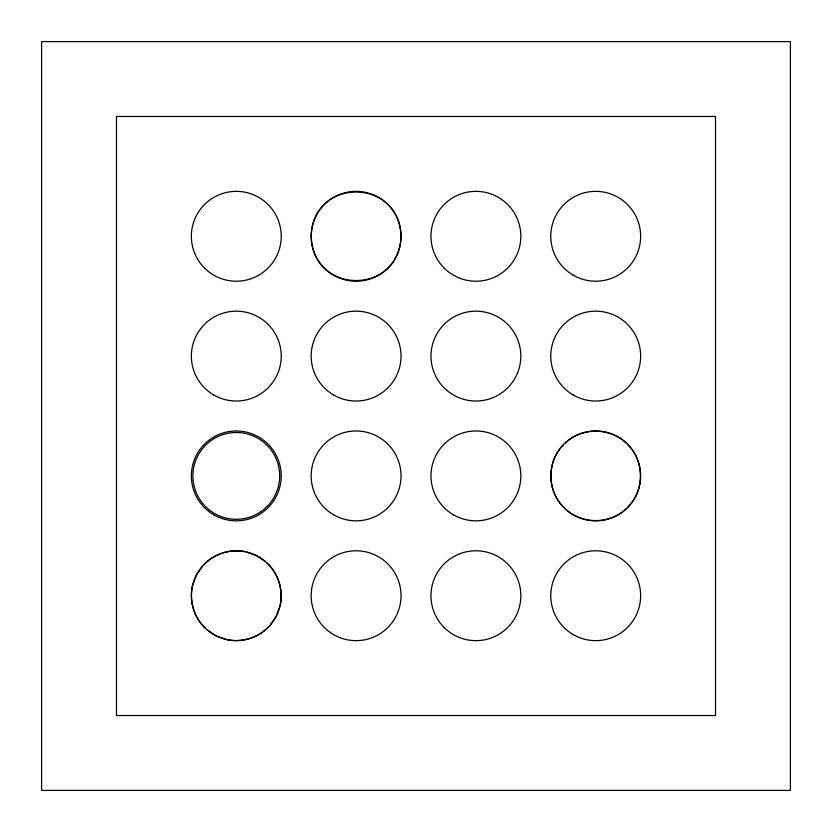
<?xml version="1.0" encoding="UTF-8"?>
<svg xmlns="http://www.w3.org/2000/svg" width="832" height="832" viewBox="0 0 832 832"><rect width="100%" height="100%" fill="white"/><g stroke="black" fill="none" stroke-linecap="round" stroke-linejoin="round"><path stroke-width="1.25" d="M192.327 586.414C189.363 601.453 194.21 617.75 205.473 628.212M280.249 605.01C283.213 589.971 278.366 573.674 267.103 563.212M192.733 585.281L196.238 575.359L202.207 566.644M279.843 606.143L276.338 616.065L270.369 624.78M203.788 564.897C214.25 553.634 230.547 548.787 245.586 551.751M268.788 626.527C258.326 637.79 242.029 642.637 226.99 639.673M563.41 444.829C546.988 461.271 546.874 490.308 563.274 506.813M628.014 506.979C644.436 490.537 644.55 461.5 628.15 444.995M564.803 443.466C581.308 427.066 610.345 427.18 626.787 443.602M626.621 508.342C610.116 524.742 581.079 524.628 564.637 508.206M246.719 552.157L256.641 555.662L265.356 561.631M225.857 639.267L215.935 635.762L207.22 629.793M311.272 235.477C311.251 294.466 398.819 296.046 400.92 237.099C400.941 178.11 313.373 176.53 311.272 235.477M790.4 41.6L41.6 41.6L41.6 790.4L790.4 790.4L790.4 41.6M715.52 116.48L116.48 116.48L116.48 715.52L715.52 715.52L715.52 116.48M213.824 514.81A44.928 44.928 0 0 0 281.216 475.904A44.928 44.928 0 0 0 213.824 436.998A44.928 44.928 0 0 0 213.824 514.81M324.324 627.484A44.928 44.928 0 0 0 399.495 607.339A44.928 44.928 0 0 0 344.469 552.313A44.928 44.928 0 0 0 324.324 627.484M204.516 627.484A44.928 44.928 0 0 0 279.687 607.339A44.928 44.928 0 0 0 224.661 552.313A44.928 44.928 0 0 0 204.516 627.484M213.824 395.002A44.928 44.928 0 0 0 281.216 356.096A44.928 44.928 0 0 0 213.824 317.19A44.928 44.928 0 0 0 213.824 395.002M204.516 268.06A44.928 44.928 0 0 0 279.687 247.915A44.928 44.928 0 0 0 224.661 192.889A44.928 44.928 0 0 0 204.516 268.06M333.632 275.194A44.928 44.928 0 0 0 401.024 236.288A44.928 44.928 0 0 0 333.632 197.382A44.928 44.928 0 0 0 333.632 275.194M333.632 395.002A44.928 44.928 0 0 0 401.024 356.096A44.928 44.928 0 0 0 333.632 317.19A44.928 44.928 0 0 0 333.632 395.002M333.632 514.81A44.928 44.928 0 0 0 401.024 475.904A44.928 44.928 0 0 0 333.632 436.998A44.928 44.928 0 0 0 333.632 514.81M444.132 627.484A44.928 44.928 0 0 0 519.303 607.339A44.928 44.928 0 0 0 464.277 552.313A44.928 44.928 0 0 0 444.132 627.484M453.44 514.81A44.928 44.928 0 0 0 520.832 475.904A44.928 44.928 0 0 0 453.44 436.998A44.928 44.928 0 0 0 453.44 514.81M446.982 390.478A44.928 44.928 0 0 0 520.135 363.948A44.928 44.928 0 0 0 460.595 313.862A44.928 44.928 0 0 0 446.982 390.478M444.132 268.06A44.928 44.928 0 0 0 519.303 247.915A44.928 44.928 0 0 0 464.277 192.889A44.928 44.928 0 0 0 444.132 268.06M573.248 275.194A44.928 44.928 0 0 0 640.64 236.288A44.928 44.928 0 0 0 573.248 197.382A44.928 44.928 0 0 0 573.248 275.194M573.248 395.002A44.928 44.928 0 0 0 640.64 356.096A44.928 44.928 0 0 0 573.248 317.19A44.928 44.928 0 0 0 573.248 395.002M567.85 511.15A44.928 44.928 0 0 0 640.162 482.414A44.928 44.928 0 0 0 579.124 434.148A44.928 44.928 0 0 0 567.85 511.15M573.248 634.618A44.928 44.928 0 0 0 640.64 595.712A44.928 44.928 0 0 0 573.248 556.806A44.928 44.928 0 0 0 573.248 634.618M205.598 506.594A43.399 43.399 0 0 0 278.21 487.136A43.399 43.399 0 0 0 225.056 433.982A43.399 43.399 0 0 0 205.598 506.594"/></g></svg>
